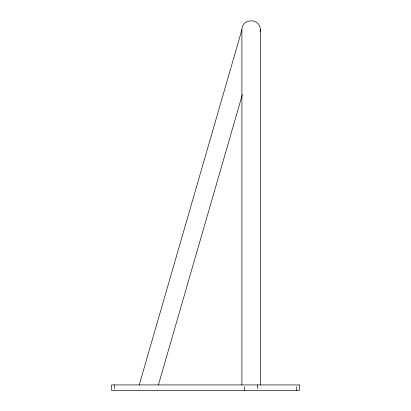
<?xml version="1.0" encoding="UTF-8"?>
<svg xmlns="http://www.w3.org/2000/svg" width="411" height="411" viewBox="0 0 411 411"><rect width="100%" height="100%" fill="white"/><g stroke="black" fill="none" stroke-linecap="round" stroke-linejoin="round"><path stroke-width="0.62" d="M139.237 384.922L241.899 29.767C241.976 17.853 260.255 17.853 260.327 29.767L260.327 384.922M260.004 31.462L260.327 29.767M158.42 384.922L242.326 94.664M296.727 386.761L296.727 390.45M257.63 384.922L257.63 388.606M244.596 386.761L244.596 390.45M241.899 29.767L241.899 384.922M114.273 384.922L114.273 388.606M299.429 384.922L111.571 384.922L111.571 390.45L299.429 390.45L299.429 384.922"/></g></svg>
